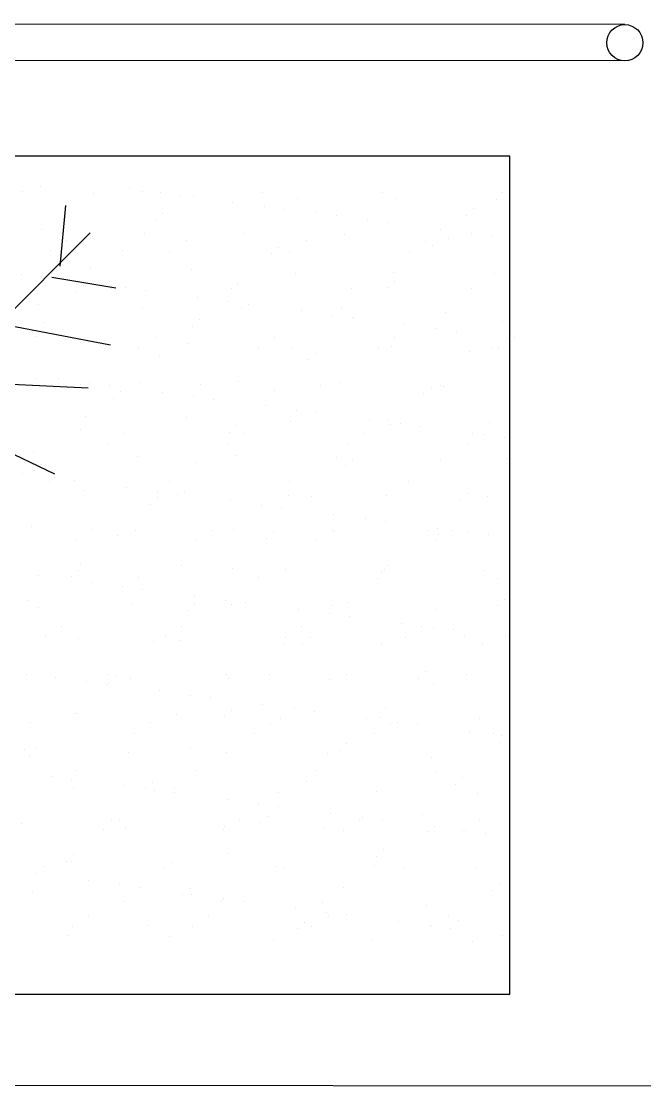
# Model space of a CAD drawing. Header units: inches. Extents: x -173 to 14008, y -3334 to 10368.
# Drawn here: x 12940.7 to 12989.3, y -625.5 to -542.2 of the extents above; entities that cross this region are included whole.
import ezdxf

# ---------------------------------------------------------------- set-up
doc = ezdxf.new("R2010")
doc.units = ezdxf.units.IN
doc.header["$MEASUREMENT"] = 0
doc.layers.add('PROIEZIONI', color=135, linetype='Continuous')
doc.layers.add('VERDE', color=7, linetype='Continuous', true_color=0x007a1f)

msp = doc.modelspace()

# ---------------------------------------------------------------- linework, layer by layer
at = {"linetype": 'ByBlock'}
for p, q in [((12987.734, -542.49), (12691.182, -542.237)), ((12987.734, -545.321), (12691.18, -545.068))]:
    msp.add_line(p, q, dxfattribs=at)
msp.add_line((13334.291, -625.497), (12689.7, -624.976))
msp.add_lwpolyline([(12978.777, -552.748), (12699.15, -552.748), (12699.15, -618.046), (12978.777, -618.046)], close=True, dxfattribs=at)
msp.add_circle((12987.734, -543.905), 1.415, dxfattribs=at)
at = {"layer": 'PROIEZIONI', "color": 95, "true_color": 0x499c4e}
for p, q in [((12942.152, -555.081), (12942.152, -555.081)), ((12949.116, -555.278), (12949.116, -555.278)), ((12940.806, -555.516), (12940.806, -555.516)), ((12946.285, -555.683), (12946.285, -555.683)), ((12950.148, -555.533), (12950.148, -555.533)), ((12951.555, -555.599), (12951.555, -555.599)), ((12953.116, -555.804), (12953.116, -555.804)), ((12954.138, -555.783), (12954.138, -555.783)), ((12959.491, -555.55), (12959.491, -555.55)), ((12962.24, -556.075), (12962.24, -556.075)), ((12968.833, -555.567), (12968.833, -555.567)), ((12969.915, -556.038), (12969.915, -556.038)), ((12977.767, -556.138), (12977.767, -556.138)), ((12978.176, -555.584), (12978.176, -555.584)), ((12957.191, -556.341), (12957.191, -556.341)), ((12959.63, -556.662), (12959.63, -556.662)), ((12961.192, -556.868), (12961.192, -556.868)), ((12975.909, -556.839), (12975.909, -556.839)), ((12951.17, -557.714), (12951.17, -557.714)), ((12951.723, -557.208), (12951.723, -557.208)), ((12963.728, -557.105), (12963.728, -557.105)), ((12965.267, -557.404), (12965.267, -557.404)), ((12967.706, -557.725), (12967.706, -557.725)), ((12975.356, -557.346), (12975.356, -557.346)), ((12942.228, -558.496), (12942.228, -558.496)), ((12969.267, -557.931), (12969.267, -557.931)), ((12973.342, -558.467), (12973.342, -558.467)), ((12944.202, -559.321), (12944.202, -559.321)), ((12950.331, -558.788), (12950.331, -558.788)), ((12953.545, -559.338), (12953.545, -559.338)), ((12958.005, -558.751), (12958.005, -558.751)), ((12962.887, -559.355), (12962.887, -559.355)), ((12965.858, -558.851), (12965.858, -558.851)), ((12972.23, -559.372), (12972.23, -559.372)), ((12973.961, -559.143), (12973.961, -559.143)), ((12975.781, -558.788), (12975.781, -558.788)), ((12977.342, -558.994), (12977.342, -558.994)), ((12942.937, -560.127), (12942.937, -560.127)), ((12948.561, -560.106), (12948.561, -560.106)), ((12952.28, -560.144), (12952.28, -560.144)), ((12960.742, -559.841), (12960.742, -559.841)), ((12961.622, -560.161), (12961.622, -560.161)), ((12970.965, -560.178), (12970.965, -560.178)), ((12972.746, -559.738), (12972.746, -559.738)), ((12960.189, -560.347), (12960.189, -560.347)), ((12940.714, -561.939), (12940.714, -561.939)), ((12946.096, -561.463), (12946.096, -561.463)), ((12953.949, -561.563), (12953.949, -561.563)), ((12962.051, -561.855), (12962.051, -561.855)), ((12969.726, -561.819), (12969.726, -561.819)), ((12977.578, -561.919), (12977.578, -561.919)), ((12942.275, -562.145), (12942.275, -562.145)), ((12946.35, -562.681), (12946.35, -562.681)), ((12957.579, -562.739), (12957.579, -562.739)), ((12969.76, -562.474), (12969.76, -562.474)), ((12945.022, -563.349), (12945.022, -563.349)), ((12945.575, -562.842), (12945.575, -562.842)), ((12947.725, -563.045), (12947.725, -563.045)), ((12948.789, -563.002), (12948.789, -563.002)), ((12950.35, -563.208), (12950.35, -563.208)), ((12957.068, -563.062), (12957.068, -563.062)), ((12966.41, -563.079), (12966.41, -563.079)), ((12969.207, -562.98), (12969.207, -562.98)), ((12975.753, -563.096), (12975.753, -563.096)), ((12942.039, -564.276), (12942.039, -564.276)), ((12954.425, -563.744), (12954.425, -563.744)), ((12956.864, -564.065), (12956.864, -564.065)), ((12958.426, -564.271), (12958.426, -564.271)), ((12950.142, -564.568), (12950.142, -564.568)), ((12957.816, -564.531), (12957.816, -564.531)), ((12962.501, -564.807), (12962.501, -564.807)), ((12964.94, -565.128), (12964.94, -565.128)), ((12965.669, -564.631), (12965.669, -564.631)), ((12966.501, -565.334), (12966.501, -565.334)), ((12973.772, -564.923), (12973.772, -564.923)), ((12978.779, -565.107), (12978.779, -565.107)), ((12942.412, -565.74), (12942.412, -565.74)), ((12954.04, -565.982), (12954.04, -565.982)), ((12954.593, -565.475), (12954.593, -565.475)), ((12966.597, -565.372), (12966.597, -565.372)), ((12970.576, -565.871), (12970.576, -565.871)), ((12978.226, -565.613), (12978.226, -565.613)), ((12941.779, -566.833), (12941.779, -566.833)), ((12951.122, -566.85), (12951.122, -566.85)), ((12960.464, -566.867), (12960.464, -566.867)), ((12969.807, -566.884), (12969.807, -566.884)), ((12973.015, -566.192), (12973.015, -566.192)), ((12974.576, -566.397), (12974.576, -566.397)), ((12978.651, -566.934), (12978.651, -566.934)), ((12979.149, -566.901), (12979.149, -566.901)), ((12945.907, -567.244), (12945.907, -567.244)), ((12949.857, -567.656), (12949.857, -567.656)), ((12953.76, -567.344), (12953.76, -567.344)), ((12959.199, -567.673), (12959.199, -567.673)), ((12961.862, -567.636), (12961.862, -567.636)), ((12968.542, -567.69), (12968.542, -567.69)), ((12969.537, -567.599), (12969.537, -567.599)), ((12977.389, -567.699), (12977.389, -567.699)), ((12977.884, -567.707), (12977.884, -567.707)), ((12951.43, -568.373), (12951.43, -568.373)), ((12963.058, -568.615), (12963.058, -568.615)), ((12963.611, -568.108), (12963.611, -568.108)), ((12975.616, -568.005), (12975.616, -568.005)), ((12941.85, -570.057), (12941.85, -570.057)), ((12943.584, -570.084), (12943.584, -570.084)), ((12957.627, -570.312), (12957.627, -570.312)), ((12945.302, -570.557), (12945.302, -570.557)), ((12946.023, -570.405), (12946.023, -570.405)), ((12947.584, -570.611), (12947.584, -570.611)), ((12948.444, -571.11), (12948.444, -571.11)), ((12949.953, -570.348), (12949.953, -570.348)), ((12951.659, -571.148), (12951.659, -571.148)), ((12954.645, -570.574), (12954.645, -570.574)), ((12960.448, -571.006), (12960.448, -571.006)), ((12963.987, -570.591), (12963.987, -570.591)), ((12965.48, -570.412), (12965.48, -570.412)), ((12972.63, -570.741), (12972.63, -570.741)), ((12973.33, -570.608), (12973.33, -570.608)), ((12973.583, -570.704), (12973.583, -570.704)), ((12947.891, -571.616), (12947.891, -571.616)), ((12954.098, -571.469), (12954.098, -571.469)), ((12955.66, -571.674), (12955.66, -571.674)), ((12972.077, -571.248), (12972.077, -571.248)), ((12959.735, -572.211), (12959.735, -572.211)), ((12962.174, -572.532), (12962.174, -572.532)), ((12963.735, -572.737), (12963.735, -572.737)), ((12945.718, -573.024), (12945.718, -573.024)), ((12953.571, -573.124), (12953.571, -573.124)), ((12961.673, -573.416), (12961.673, -573.416)), ((12967.81, -573.274), (12967.81, -573.274)), ((12969.348, -573.38), (12969.348, -573.38)), ((12969.467, -573.64), (12969.467, -573.64)), ((12970.249, -573.595), (12970.249, -573.595)), ((12977.2, -573.48), (12977.2, -573.48)), ((12945.281, -574.008), (12945.281, -574.008)), ((12948.699, -574.362), (12948.699, -574.362)), ((12956.909, -574.249), (12956.909, -574.249)), ((12957.462, -573.743), (12957.462, -573.743)), ((12958.041, -574.379), (12958.041, -574.379)), ((12967.384, -574.396), (12967.384, -574.396)), ((12971.81, -573.8), (12971.81, -573.8)), ((12975.885, -574.337), (12975.885, -574.337)), ((12976.726, -574.413), (12976.726, -574.413)), ((12947.434, -575.168), (12947.434, -575.168)), ((12956.776, -575.185), (12956.776, -575.185)), ((12966.119, -575.202), (12966.119, -575.202)), ((12975.461, -575.219), (12975.461, -575.219)), ((12978.324, -574.658), (12978.324, -574.658)), ((12941.661, -575.837), (12941.661, -575.837)), ((12949.764, -576.129), (12949.764, -576.129)), ((12957.438, -576.092), (12957.438, -576.092)), ((12942.295, -576.744), (12942.295, -576.744)), ((12954.299, -576.641), (12954.299, -576.641)), ((12965.291, -576.192), (12965.291, -576.192)), ((12965.928, -576.882), (12965.928, -576.882)), ((12966.481, -576.376), (12966.481, -576.376)), ((12973.394, -576.484), (12973.394, -576.484)), ((12978.485, -576.273), (12978.485, -576.273)), ((12940.818, -577.488), (12940.818, -577.488)), ((12941.742, -577.251), (12941.742, -577.251)), ((12943.257, -577.809), (12943.257, -577.809)), ((12942.88, -578.07), (12942.88, -578.07)), ((12944.818, -578.014), (12944.818, -578.014)), ((12948.893, -578.551), (12948.893, -578.551)), ((12952.222, -578.087), (12952.222, -578.087)), ((12961.564, -578.104), (12961.564, -578.104)), ((12970.907, -578.121), (12970.907, -578.121)), ((12945.529, -578.805), (12945.529, -578.805)), ((12951.314, -579.377), (12951.314, -579.377)), ((12951.332, -578.872), (12951.332, -578.872)), ((12952.894, -579.078), (12952.894, -579.078)), ((12953.382, -578.905), (12953.382, -578.905)), ((12961.484, -579.197), (12961.484, -579.197)), ((12963.318, -579.274), (12963.318, -579.274)), ((12969.159, -579.16), (12969.159, -579.16)), ((12975.499, -579.009), (12975.499, -579.009)), ((12977.011, -579.26), (12977.011, -579.26)), ((12950.761, -579.884), (12950.761, -579.884)), ((12956.969, -579.614), (12956.969, -579.614)), ((12959.408, -579.935), (12959.408, -579.935)), ((12960.969, -580.141), (12960.969, -580.141)), ((12974.946, -579.515), (12974.946, -579.515)), ((12965.044, -580.677), (12965.044, -580.677)), ((12967.483, -580.998), (12967.483, -580.998)), ((12941.472, -581.617), (12941.472, -581.617)), ((12946.276, -581.875), (12946.276, -581.875)), ((12949.575, -581.909), (12949.575, -581.909)), ((12955.619, -581.892), (12955.619, -581.892)), ((12957.249, -581.873), (12957.249, -581.873)), ((12964.961, -581.909), (12964.961, -581.909)), ((12965.102, -581.973), (12965.102, -581.973)), ((12969.044, -581.204), (12969.044, -581.204)), ((12972.336, -581.907), (12972.336, -581.907)), ((12973.119, -581.74), (12973.119, -581.74)), ((12974.303, -581.926), (12974.303, -581.926)), ((12945.011, -582.681), (12945.011, -582.681)), ((12948.151, -582.275), (12948.151, -582.275)), ((12954.353, -582.698), (12954.353, -582.698)), ((12959.779, -582.517), (12959.779, -582.517)), ((12960.332, -582.01), (12960.332, -582.01)), ((12963.696, -582.715), (12963.696, -582.715)), ((12973.038, -582.732), (12973.038, -582.732)), ((12973.205, -582.265), (12973.205, -582.265)), ((12975.558, -582.061), (12975.558, -582.061)), ((12977.12, -582.267), (12977.12, -582.267)), ((12945.165, -585.011), (12945.165, -585.011)), ((12945.34, -584.585), (12945.34, -584.585)), ((12953.193, -584.685), (12953.193, -584.685)), ((12957.169, -584.908), (12957.169, -584.908)), ((12961.295, -584.977), (12961.295, -584.977)), ((12968.797, -585.15), (12968.797, -585.15)), ((12968.97, -584.94), (12968.97, -584.94)), ((12969.35, -584.643), (12969.35, -584.643)), ((12976.822, -585.041), (12976.822, -585.041)), ((12942.052, -585.418), (12942.052, -585.418)), ((12944.612, -585.518), (12944.612, -585.518)), ((12946.127, -585.954), (12946.127, -585.954)), ((12949.799, -585.599), (12949.799, -585.599)), ((12959.142, -585.616), (12959.142, -585.616)), ((12968.484, -585.633), (12968.484, -585.633)), ((12977.826, -585.65), (12977.826, -585.65)), ((12948.566, -586.275), (12948.566, -586.275)), ((12950.128, -586.481), (12950.128, -586.481)), ((12941.283, -587.398), (12941.283, -587.398)), ((12949.386, -587.69), (12949.386, -587.69)), ((12954.183, -587.644), (12954.183, -587.644)), ((12954.203, -587.017), (12954.203, -587.017)), ((12956.642, -587.338), (12956.642, -587.338)), ((12957.06, -587.653), (12957.06, -587.653)), ((12958.203, -587.544), (12958.203, -587.544)), ((12964.913, -587.753), (12964.913, -587.753)), ((12966.187, -587.541), (12966.187, -587.541)), ((12977.816, -587.783), (12977.816, -587.783)), ((12978.369, -587.276), (12978.369, -587.276)), ((12942.002, -587.91), (12942.002, -587.91)), ((12953.63, -588.151), (12953.63, -588.151)), ((12962.278, -588.08), (12962.278, -588.08)), ((12964.717, -588.402), (12964.717, -588.402)), ((12966.278, -588.607), (12966.278, -588.607)), ((12973.016, -588.045), (12973.016, -588.045)), ((12943.853, -589.387), (12943.853, -589.387)), ((12953.196, -589.404), (12953.196, -589.404)), ((12962.538, -589.421), (12962.538, -589.421)), ((12970.353, -589.144), (12970.353, -589.144)), ((12971.88, -589.438), (12971.88, -589.438)), ((12972.792, -589.465), (12972.792, -589.465)), ((12942.588, -590.193), (12942.588, -590.193)), ((12951.931, -590.21), (12951.931, -590.21)), ((12961.273, -590.227), (12961.273, -590.227)), ((12963.201, -590.278), (12963.201, -590.278)), ((12970.615, -590.244), (12970.615, -590.244)), ((12974.354, -589.67), (12974.354, -589.67)), ((12975.206, -590.174), (12975.206, -590.174)), ((12978.429, -590.207), (12978.429, -590.207)), ((12945.151, -590.366), (12945.151, -590.366)), ((12951.02, -590.543), (12951.02, -590.543)), ((12953.004, -590.466), (12953.004, -590.466)), ((12961.106, -590.758), (12961.106, -590.758)), ((12962.648, -590.784), (12962.648, -590.784)), ((12968.781, -590.721), (12968.781, -590.721)), ((12976.633, -590.821), (12976.633, -590.821)), ((12941.094, -593.178), (12941.094, -593.178)), ((12943.361, -593.357), (12943.361, -593.357)), ((12947.376, -593.111), (12947.376, -593.111)), ((12948.034, -593.279), (12948.034, -593.279)), ((12949.197, -593.47), (12949.197, -593.47)), ((12956.719, -593.128), (12956.719, -593.128)), ((12956.871, -593.434), (12956.871, -593.434)), ((12960.038, -593.176), (12960.038, -593.176)), ((12964.724, -593.534), (12964.724, -593.534)), ((12966.061, -593.145), (12966.061, -593.145)), ((12971.667, -593.417), (12971.667, -593.417)), ((12972.22, -592.911), (12972.22, -592.911)), ((12975.404, -593.162), (12975.404, -593.162)), ((12945.8, -593.679), (12945.8, -593.679)), ((12947.362, -593.884), (12947.362, -593.884)), ((12947.481, -593.786), (12947.481, -593.786)), ((12951.437, -594.421), (12951.437, -594.421)), ((12972.827, -593.826), (12972.827, -593.826)), ((12953.876, -594.742), (12953.876, -594.742)), ((12955.437, -594.947), (12955.437, -594.947)), ((12957.052, -595.912), (12957.052, -595.912)), ((12959.512, -595.484), (12959.512, -595.484)), ((12961.951, -595.805), (12961.951, -595.805)), ((12963.512, -596.01), (12963.512, -596.01)), ((12969.057, -595.809), (12969.057, -595.809)), ((12941.43, -596.899), (12941.43, -596.899)), ((12944.871, -596.177), (12944.871, -596.177)), ((12944.962, -596.146), (12944.962, -596.146)), ((12950.773, -596.916), (12950.773, -596.916)), ((12952.815, -596.246), (12952.815, -596.246)), ((12956.5, -596.419), (12956.5, -596.419)), ((12960.115, -596.933), (12960.115, -596.933)), ((12960.917, -596.538), (12960.917, -596.538)), ((12967.587, -596.547), (12967.587, -596.547)), ((12968.592, -596.501), (12968.592, -596.501)), ((12969.458, -596.95), (12969.458, -596.95)), ((12970.026, -596.868), (12970.026, -596.868)), ((12976.444, -596.602), (12976.444, -596.602)), ((12978.8, -596.967), (12978.8, -596.967)), ((12949.508, -597.722), (12949.508, -597.722)), ((12958.85, -597.739), (12958.85, -597.739)), ((12968.193, -597.756), (12968.193, -597.756)), ((12971.588, -597.074), (12971.588, -597.074)), ((12975.663, -597.61), (12975.663, -597.61)), ((12977.535, -597.773), (12977.535, -597.773)), ((12966.071, -598.545), (12966.071, -598.545)), ((12978.075, -598.442), (12978.075, -598.442)), ((12978.102, -597.931), (12978.102, -597.931)), ((12940.905, -598.959), (12940.905, -598.959)), ((12941.332, -599.42), (12941.332, -599.42)), ((12941.885, -598.913), (12941.885, -598.913)), ((12949.008, -599.251), (12949.008, -599.251)), ((12953.89, -598.81), (12953.89, -598.81)), ((12956.682, -599.214), (12956.682, -599.214)), ((12964.535, -599.314), (12964.535, -599.314)), ((12965.518, -599.052), (12965.518, -599.052)), ((12972.638, -599.606), (12972.638, -599.606)), ((12943.034, -601.082), (12943.034, -601.082)), ((12944.953, -600.624), (12944.953, -600.624)), ((12954.296, -600.641), (12954.296, -600.641)), ((12963.638, -600.658), (12963.638, -600.658)), ((12972.981, -600.675), (12972.981, -600.675)), ((12944.596, -601.287), (12944.596, -601.287)), ((12944.773, -601.927), (12944.773, -601.927)), ((12948.671, -601.824), (12948.671, -601.824)), ((12950.904, -601.546), (12950.904, -601.546)), ((12962.908, -601.443), (12962.908, -601.443)), ((12974.536, -601.685), (12974.536, -601.685)), ((12975.089, -601.178), (12975.089, -601.178)), ((12950.351, -602.053), (12950.351, -602.053)), ((12951.11, -602.145), (12951.11, -602.145)), ((12952.626, -602.027), (12952.626, -602.027)), ((12952.671, -602.351), (12952.671, -602.351)), ((12960.728, -602.319), (12960.728, -602.319)), ((12968.403, -602.282), (12968.403, -602.282)), ((12976.255, -602.382), (12976.255, -602.382)), ((12956.746, -602.887), (12956.746, -602.887)), ((12959.185, -603.208), (12959.185, -603.208)), ((12960.746, -603.414), (12960.746, -603.414)), ((12947.741, -604.445), (12947.741, -604.445)), ((12948.35, -604.429), (12948.35, -604.429)), ((12957.692, -604.446), (12957.692, -604.446)), ((12959.922, -604.179), (12959.922, -604.179)), ((12964.821, -603.95), (12964.821, -603.95)), ((12967.035, -604.463), (12967.035, -604.463)), ((12967.26, -604.271), (12967.26, -604.271)), ((12971.926, -604.076), (12971.926, -604.076)), ((12940.716, -604.739), (12940.716, -604.739)), ((12947.085, -605.235), (12947.085, -605.235)), ((12948.819, -605.031), (12948.819, -605.031)), ((12956.427, -605.252), (12956.427, -605.252)), ((12956.493, -604.995), (12956.493, -604.995)), ((12959.369, -604.686), (12959.369, -604.686)), ((12964.346, -605.095), (12964.346, -605.095)), ((12965.77, -605.269), (12965.77, -605.269)), ((12968.822, -604.477), (12968.822, -604.477)), ((12972.897, -605.013), (12972.897, -605.013)), ((12975.112, -605.285), (12975.112, -605.285)), ((12976.377, -604.48), (12976.377, -604.48)), ((12972.449, -605.387), (12972.449, -605.387)), ((12975.336, -605.334), (12975.336, -605.334)), ((12976.897, -605.54), (12976.897, -605.54)), ((12968.94, -606.812), (12968.94, -606.812)), ((12944.202, -607.687), (12944.202, -607.687)), ((12944.584, -607.707), (12944.584, -607.707)), ((12944.755, -607.181), (12944.755, -607.181)), ((12956.759, -607.078), (12956.759, -607.078)), ((12968.387, -607.319), (12968.387, -607.319)), ((12942.53, -608.136), (12942.53, -608.136)), ((12951.873, -608.153), (12951.873, -608.153)), ((12952.437, -607.807), (12952.437, -607.807)), ((12960.539, -608.099), (12960.539, -608.099)), ((12961.215, -608.17), (12961.215, -608.17)), ((12968.214, -608.062), (12968.214, -608.062)), ((12970.558, -608.187), (12970.558, -608.187)), ((12976.067, -608.163), (12976.067, -608.163)), ((12941.83, -608.691), (12941.83, -608.691)), ((12945.905, -609.227), (12945.905, -609.227)), ((12977.959, -609.445), (12977.959, -609.445)), ((12941.592, -610.079), (12941.592, -610.079)), ((12948.344, -609.548), (12948.344, -609.548)), ((12949.905, -609.754), (12949.905, -609.754)), ((12953.773, -609.814), (12953.773, -609.814)), ((12953.98, -610.29), (12953.98, -610.29)), ((12965.777, -609.711), (12965.777, -609.711)), ((12977.406, -609.952), (12977.406, -609.952)), ((12948.63, -610.812), (12948.63, -610.812)), ((12953.22, -610.32), (12953.22, -610.32)), ((12956.304, -610.775), (12956.304, -610.775)), ((12956.419, -610.611), (12956.419, -610.611)), ((12957.98, -610.817), (12957.98, -610.817)), ((12964.157, -610.875), (12964.157, -610.875)), ((12945.927, -611.941), (12945.927, -611.941)), ((12955.269, -611.958), (12955.269, -611.958)), ((12962.055, -611.353), (12962.055, -611.353)), ((12964.494, -611.675), (12964.494, -611.675)), ((12966.056, -611.88), (12966.056, -611.88)), ((12972.26, -611.167), (12972.26, -611.167)), ((12944.662, -612.747), (12944.662, -612.747)), ((12950.61, -612.712), (12950.61, -612.712)), ((12954.004, -612.764), (12954.004, -612.764)), ((12962.791, -612.447), (12962.791, -612.447)), ((12963.347, -612.781), (12963.347, -612.781)), ((12964.612, -611.975), (12964.612, -611.975)), ((12970.131, -612.417), (12970.131, -612.417)), ((12972.57, -612.738), (12972.57, -612.738)), ((12973.954, -611.992), (12973.954, -611.992)), ((12974.796, -612.344), (12974.796, -612.344)), ((12944.395, -613.488), (12944.395, -613.488)), ((12952.248, -613.588), (12952.248, -613.588)), ((12962.238, -612.954), (12962.238, -612.954)), ((12972.689, -612.798), (12972.689, -612.798)), ((12974.131, -612.943), (12974.131, -612.943)), ((12978.206, -613.48), (12978.206, -613.48)), ((12960.35, -613.88), (12960.35, -613.88)), ((12968.025, -613.843), (12968.025, -613.843)), ((12975.878, -613.943), (12975.878, -613.943))]:
    msp.add_line(p, q, dxfattribs=at)
at = {"layer": 'VERDE'}
for p, q in [((12943.722, -561.328), (12944.156, -556.591)), ((12943.722, -561.328), (12944.156, -556.591)), ((12933.471, -571.307), (12946.071, -558.707)), ((12933.471, -571.307), (12946.071, -558.707)), ((12943.07, -562.164), (12948.069, -563)), ((12943.07, -562.164), (12948.069, -563)), ((12938.94, -565.787), (12947.634, -567.459)), ((12938.94, -565.787), (12947.634, -567.459)), ((12934.593, -570.245), (12945.895, -570.803)), ((12934.593, -570.245), (12945.895, -570.803)), ((12931.55, -571.917), (12943.287, -577.49)), ((12931.55, -571.917), (12943.287, -577.49))]:
    msp.add_line(p, q, dxfattribs=at)

doc.saveas('drawing.dxf')
